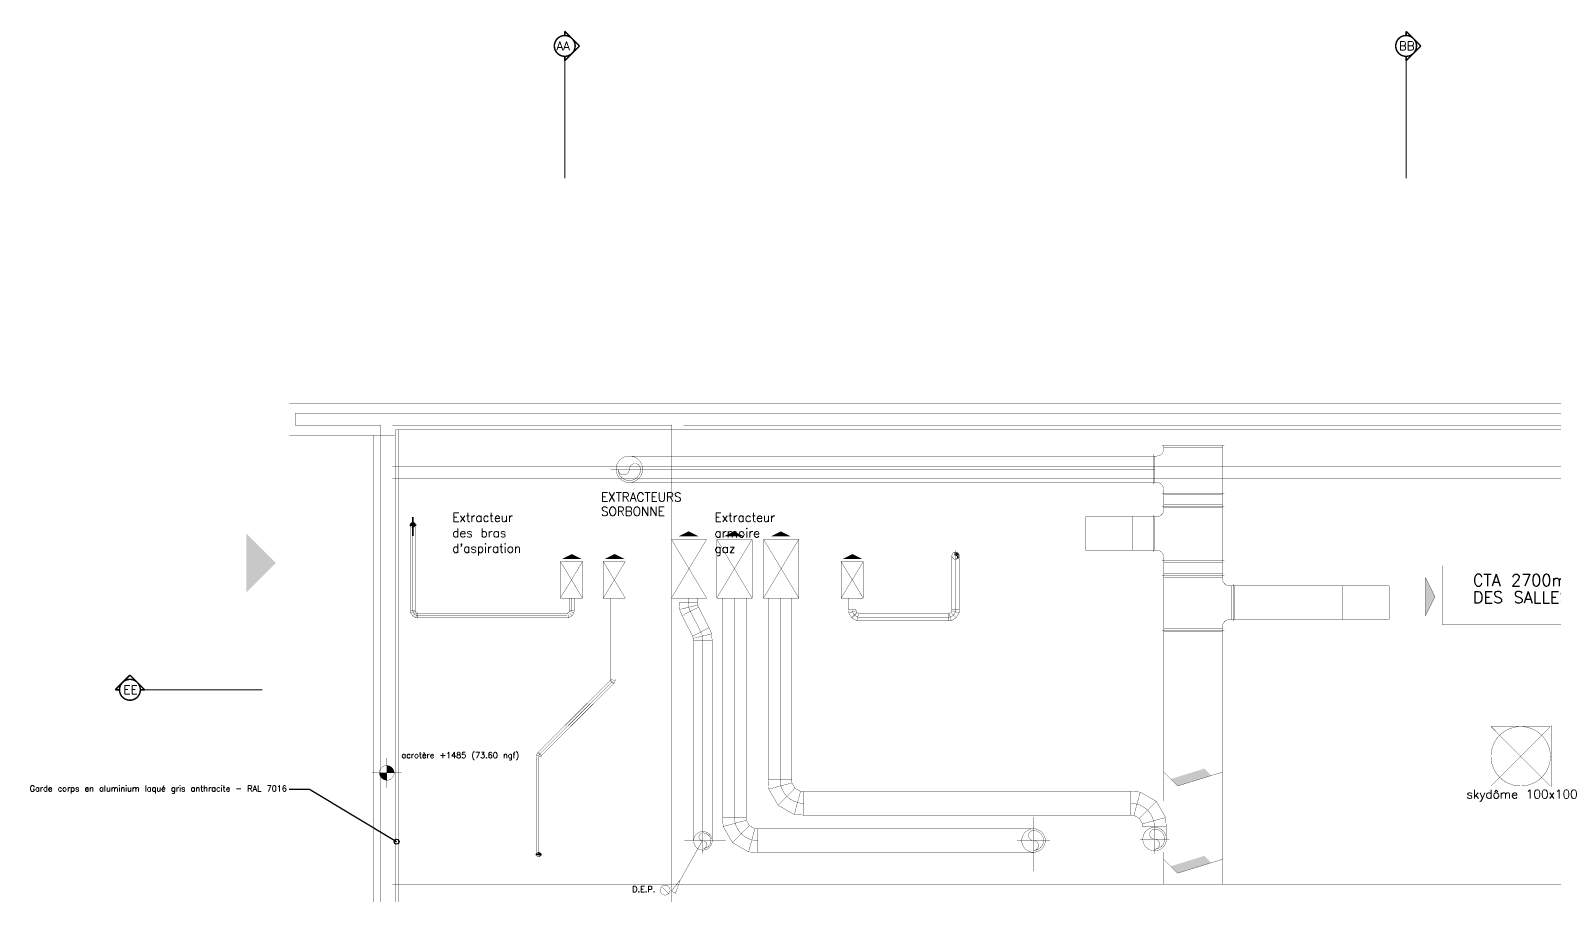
# Model space of a CAD drawing. Header units: inches. Extents: x -539189 to -457489, y 27559 to 80335.
# Drawn here: x -509586 to -483692, y 42985 to 57686 of the extents above; entities that cross this region are included whole.
import ezdxf

# ---------------------------------------------------------------- set-up
doc = ezdxf.new("R2010")
doc.units = ezdxf.units.IN
doc.header["$MEASUREMENT"] = 0
for name, pattern in [('Achse', [115, 0, -40, 75, 0]), ('AXES2', [1125, 750, -125, 125, -125]), ('CACHE', [750, 500, -250]), ('pontille 1', [133.333333, 66.666667, -66.666667]), ('Tiretet', [546.805537, 264.583325, -105.833328, 70.555556, -105.833328])]:
    doc.linetypes.add(name, pattern=pattern)
for name, color, linetype in [('00 cotations', 7, 'Continuous'), ('00 hachures', 7, 'Continuous'), ('00 légendes', 7, 'Continuous'), ('00 skydomes + désenf', 7, 'Continuous'), ('00 traits de coupes', 7, 'Continuous'), ('ArchiCAD', 7, 'Continuous'), ('calepinages', 7, 'Continuous'), ('DF ActivitÈ REPRISE', 7, 'Continuous'), ('DF ActivitÈ SOUFFLAGE', 7, 'Continuous'), ('Extraction Sorbonne', 7, 'Continuous'), ('Extraction Sorbonne_A', 7, 'Continuous'), ('Extraction Sorbonne_C', 7, 'Continuous'), ('FISA_CAD', 7, 'Continuous'), ('flux de personnes', 7, 'Continuous'), ('murs peripherique', 7, 'Continuous'), ('P_EP', 7, 'Continuous'), ('Soufflage Sorbonne', 7, 'Continuous'), ('VMC', 7, 'Continuous'), ('VMC_A', 7, 'Continuous'), ('VMC_C', 7, 'Continuous')]:
    doc.layers.add(name, color=color, linetype=linetype)
doc.styles.get("Standard").update_dxf_attribs({"font": 'txt', "bigfont": 'BIGFONT.SHX'})
doc.dimstyles.new('Dimstyle_41', dxfattribs={"dimtxt": 0.18, "dimasz": 164.16, "dimexe": 0.18, "dimexo": 0.0625, "dimgap": 0.09, "dimtad": 0, "dimtih": 1, "dimtoh": 1, "dimdec": 4, "dimzin": 0, "dimdsep": 46, "dimcen": 0.09, "dimadec": 0, "dimazin": 0, "dimtfac": 1, "dimtdec": 4, "dimtmove": 0, "dimatfit": 3, "dimldrblk": 'ARROWHEAD_1', "dimfxl": 1, "dimtolj": 1, "dimtzin": 0, "dimarcsym": 0})

# ---------------------------------------------------------------- blocks, each defined once
blk = doc.blocks.new('LEVDIM_105', base_point=(-503532, 45069))
at = {"layer": '00 cotations', "color": 7, "linetype": 'Continuous', "const_width": 5}
for points in [[(-503532, 44819), (-503532, 45319)], [(-503782, 45069), (-503282, 45069)]]:
    blk.add_lwpolyline(points, dxfattribs=at)
blk.add_lwpolyline([(-503657, 45069, 1), (-503407, 45069, 1)], format="xyb", close=True, dxfattribs=at)
at = {"layer": '00 cotations', "color": 7, "linetype": 'Continuous', "const_width": 125}
for points in [[(-503595, 45069, 0.414214), (-503532, 45007)], [(-503470, 45069, 0.414214), (-503532, 45132)]]:
    blk.add_lwpolyline(points, format="xyb", dxfattribs=at)
at = {"layer": '00 cotations', "color": 7, "insert": (-503282, 45419), "char_height": 100, "attachment_point": 1}
blk.add_mtext('\\A1;{\\Ftxt.shx|c0;acrotère +1485 (73.60 ngf)}', dxfattribs=at)
blk = doc.blocks.new('CUTPLANE_8', base_point=(-507647, 46481))
at = {"layer": '00 traits de coupes', "color": 7, "linetype": 'Continuous', "const_width": 25}
for points in [[(-507897, 46731), (-508147, 46481)], [(-507647, 46481), (-507897, 46731)], [(-508147, 46481), (-508074, 46481)], [(-507720, 46481), (-507647, 46481)]]:
    blk.add_lwpolyline(points, dxfattribs=at)
blk.add_lwpolyline([(-508074, 46481, 1), (-507720, 46481, 1)], format="xyb", close=True, dxfattribs=at)
at = {"layer": '00 traits de coupes', "color": 171, "linetype": 'Tiretet', "const_width": 17.5}
blk.add_lwpolyline([(-507647, 46481), (-505647, 46481)], dxfattribs=at)
at = {"layer": 'ArchiCAD', "color": 7, "insert": (-508009, 46406), "char_height": 150, "attachment_point": 7}
blk.add_mtext('\\A1;{\\Ftxt.shx|c0;EE}', dxfattribs=at)
blk = doc.blocks.new('CUTPLANE_9', base_point=(-500508, 57173))
at = {"layer": '00 traits de coupes', "color": 7, "linetype": 'Continuous', "const_width": 25}
for points in [[(-500685, 57423, 1), (-500332, 57423, 1)], [(-500685, 30064, 1), (-500332, 30064, 1)]]:
    blk.add_lwpolyline(points, format="xyb", close=True, dxfattribs=at)
for points in [[(-500258, 57423), (-500508, 57673)], [(-500508, 57673), (-500508, 57600)], [(-500508, 57173), (-500258, 57423)], [(-500508, 57247), (-500508, 57173)], [(-500508, 30241), (-500508, 30314)], [(-500508, 30314), (-500258, 30064)], [(-500258, 30064), (-500508, 29814)], [(-500508, 29814), (-500508, 29888)]]:
    blk.add_lwpolyline(points, dxfattribs=at)
at = {"layer": '00 traits de coupes', "color": 171, "linetype": 'Tiretet', "const_width": 17.5}
for points in [[(-500508, 57173), (-500508, 55173)], [(-500508, 32314), (-500508, 30314)]]:
    blk.add_lwpolyline(points, dxfattribs=at)
at = {"layer": 'ArchiCAD', "color": 7, "char_height": 150, "attachment_point": 7}
for insert in [(-500650, 57348), (-500650, 29989)]:
    blk.add_mtext('\\A1;{\\Ftxt.shx|c0;AA}', dxfattribs=dict(at, insert=insert))
blk = doc.blocks.new('CUTPLANE_10', base_point=(-486213, 57173))
at = {"layer": '00 traits de coupes', "color": 7, "linetype": 'Continuous', "const_width": 25}
for points in [[(-486390, 57423, 1), (-486036, 57423, 1)], [(-486390, 30064, 1), (-486036, 30064, 1)]]:
    blk.add_lwpolyline(points, format="xyb", close=True, dxfattribs=at)
for points in [[(-485963, 57423), (-486213, 57673)], [(-486213, 57673), (-486213, 57600)], [(-486213, 57173), (-485963, 57423)], [(-486213, 57247), (-486213, 57173)], [(-486213, 30241), (-486213, 30314)], [(-486213, 30314), (-485963, 30064)], [(-485963, 30064), (-486213, 29814)], [(-486213, 29814), (-486213, 29888)]]:
    blk.add_lwpolyline(points, dxfattribs=at)
at = {"layer": '00 traits de coupes', "color": 171, "linetype": 'Tiretet', "const_width": 17.5}
for points in [[(-486213, 57173), (-486213, 55173)], [(-486213, 32314), (-486213, 30314)]]:
    blk.add_lwpolyline(points, dxfattribs=at)
at = {"layer": 'ArchiCAD', "color": 7, "char_height": 150, "attachment_point": 7}
for insert in [(-486337, 57348), (-486337, 29989)]:
    blk.add_mtext('\\A1;{\\Ftxt.shx|c0;BB}', dxfattribs=dict(at, insert=insert))
blk = doc.blocks.new('ARROWHEAD_1')
at = {"color": 0, "linetype": 'Continuous'}
blk.add_line((0, 0), (-1, 0), dxfattribs=at)
blk.add_circle((0, 0), 0.25, dxfattribs=at)

msp = doc.modelspace()

# ---------------------------------------------------------------- hatches: boundary and pattern name
at = {"layer": 'DF ActivitÈ REPRISE'}
for points in [[(-485882.324, 47745), (-485882.324, 48385)], [(-485882.324, 48385), (-485722.324, 48065), (-485882.324, 47745)]]:
    msp.add_hatch(color=191, dxfattribs=at).paths.add_polyline_path(points, flags=0)
at = {"layer": 'Extraction Sorbonne'}
for points in [[(-498563.93, 49090.151), (-498403.93, 49170.151), (-498243.93, 49090.151)], [(-498243.93, 49090.151), (-498563.93, 49090.151)], [(-497792.804, 49090.151), (-497632.804, 49170.151), (-497472.804, 49090.151)], [(-497472.804, 49090.151), (-497792.804, 49090.151)], [(-496997.144, 49090.151), (-496837.144, 49170.151), (-496677.144, 49090.151)], [(-496677.144, 49090.151), (-496997.144, 49090.151)]]:
    msp.add_hatch(color=82, dxfattribs=at).paths.add_polyline_path(points, flags=0)
at = {"layer": 'FISA_CAD'}
for points in [[(-500549.15, 48705.272), (-500389.15, 48785.272), (-500229.15, 48705.272)], [(-500229.15, 48705.272), (-500549.15, 48705.272)], [(-499821.065, 48705.272), (-499661.065, 48785.272), (-499501.065, 48705.272)], [(-499501.065, 48705.272), (-499821.065, 48705.272)], [(-495778.703, 48705.272), (-495618.703, 48785.272), (-495458.703, 48705.272)], [(-495458.703, 48705.272), (-495778.703, 48705.272)]]:
    msp.add_hatch(color=1, dxfattribs=at).paths.add_polyline_path(points, flags=0)
at = {"layer": 'flux de personnes'}
msp.add_hatch(color=7, dxfattribs=at).paths.add_polyline_path([(-505418.975, 48634.721), (-505918.975, 48134.721), (-505918.975, 49134.721)], flags=0)
at = {"layer": 'Soufflage Sorbonne'}
for points in [[(-490214.476, 44964.246), (-490096.624, 44846.395), (-489523.401, 45023.172), (-489641.252, 45141.023)], [(-490214.476, 43482.115), (-490096.624, 43364.264), (-489523.401, 43541.041), (-489641.252, 43658.892)]]:
    msp.add_hatch(color=70, dxfattribs=at).paths.add_polyline_path(points, flags=0)

# ---------------------------------------------------------------- linework, layer by layer
at = {"layer": '00 hachures', "color": 7, "linetype": 'Continuous', "const_width": 5}
for points in [[(-464478.563, 51347.357), (-505188.267, 51346.396)], [(-505188.267, 51346.393), (-505188.257, 50806.755)], [(-503388.267, 50806.797), (-505188.257, 50806.755)], [(-503758.265, 50806.801), (-503758.265, 35448.519)], [(-503388.267, 50896.662), (-467678.526, 50896.662)]]:
    msp.add_lwpolyline(points, dxfattribs=at)
at = {"layer": '00 hachures', "color": 7, "linetype": 'Achse', "const_width": 5}
for points in [[(-505088.77, 50976.801), (-505088.77, 51176.801)], [(-464558.563, 51176.801), (-505088.77, 51176.801)], [(-505088.77, 50976.801), (-503638.267, 50976.801)], [(-503638.267, 35278.519), (-503638.267, 50976.801)], [(-503438.267, 50976.801), (-498688.267, 50976.801)], [(-503438.267, 50976.801), (-503438.267, 35278.519)], [(-498788.267, 35278.519), (-498788.267, 50976.801)], [(-498688.267, 35278.519), (-498688.267, 50976.801)], [(-498488.267, 50976.801), (-468988.267, 50976.801)], [(-498488.267, 35288.519), (-498488.267, 50976.801)], [(-503438.267, 50272.492), (-465288.267, 50272.492)], [(-503438.267, 50072.492), (-465288.267, 50072.492)], [(-498688.267, 43177.145), (-503438.267, 43177.145)]]:
    msp.add_lwpolyline(points, dxfattribs=at)
at = {"layer": '00 skydomes + désenf', "color": 1, "linetype": 'Continuous', "const_width": 0.25}
for points in [[(-484789.852, 44828.658), (-483743.334, 44828.658), (-483743.334, 45875.176), (-484789.852, 45875.176)], [(-483761.409, 45857.247), (-484771.862, 45857.247), (-484771.862, 44844.352), (-483761.409, 44844.352)]]:
    msp.add_lwpolyline(points, close=True, dxfattribs=at)
at = {"layer": '00 skydomes + désenf', "color": 1, "linetype": 'pontille 1', "const_width": 5}
for points in [[(-484771.862, 44844.352), (-483761.409, 45857.247)], [(-484771.862, 45857.247), (-483761.409, 44844.352)]]:
    msp.add_lwpolyline(points, dxfattribs=at)
at = {"layer": '00 skydomes + désenf', "color": 1, "linetype": 'Continuous', "const_width": 5}
msp.add_lwpolyline([(-484771.862, 45350.8, 1), (-483761.409, 45350.8, 1)], format="xyb", close=True, dxfattribs=at)
at = {"layer": 'calepinages', "color": 7, "linetype": 'Continuous', "const_width": 5}
for points in [[(-503388.267, 35358.658), (-503388.267, 50896.662)], [(-503338.267, 35358.658), (-503338.267, 50896.662)]]:
    msp.add_lwpolyline(points, dxfattribs=at)
at = {"layer": 'DF ActivitÈ REPRISE', "color": 191, "linetype": 'Continuous', "const_width": 5}
msp.add_lwpolyline([(-485602.418, 48590.204), (-480602.418, 48590.204), (-480602.418, 47590.204), (-485602.418, 47590.204)], close=True, dxfattribs=at)
at = {"layer": 'DF ActivitÈ REPRISE', "color": 191, "linetype": 'CACHE', "const_width": 5}
msp.add_lwpolyline([(-485882.324, 48385), (-485882.324, 47745), (-485722.324, 48065)], close=True, dxfattribs=at)
at = {"layer": 'DF ActivitÈ SOUFFLAGE', "color": 6, "linetype": 'Continuous', "const_width": 5}
for points in [[(-498161.695, 44135.006), (-498161.695, 43694.006)], [(-498161.695, 43717.631), (-498161.695, 44111.381)]]:
    msp.add_lwpolyline(points, dxfattribs=at)
at = {"layer": 'Extraction Sorbonne', "color": 82, "linetype": 'AXES2', "const_width": 5}
for points in [[(-498097.675, 49037.4), (-498697.664, 48037.418)], [(-498697.664, 49037.4), (-498097.675, 48037.418)], [(-497326.55, 49037.4), (-497926.538, 48037.418)], [(-497926.538, 49037.4), (-497326.55, 48037.418)], [(-496530.89, 49037.4), (-497130.878, 48037.418)], [(-497130.878, 49037.4), (-496530.89, 48037.418)], [(-498567.679, 47957.393), (-498567.679, 48037.418)], [(-498557.599, 47845.987), (-498567.679, 47957.393)], [(-498567.679, 47957.393), (-498252.679, 47957.393)], [(-498252.679, 47957.393), (-498252.679, 48037.418)], [(-498248.298, 47920.504), (-498252.679, 47957.393)], [(-498235.399, 47885.667), (-498248.298, 47920.504)], [(-498515.838, 47742.214), (-498557.599, 47845.987)], [(-498515.838, 47742.214), (-498235.399, 47885.667)], [(-498336.475, 47391.573), (-498515.838, 47742.214)], [(-498056.036, 47535.026), (-498235.399, 47885.667)], [(-498336.475, 47391.573), (-498056.036, 47535.026)], [(-498323.576, 47356.736), (-498336.475, 47391.573)], [(-498014.275, 47431.252), (-498056.036, 47535.026)], [(-498004.195, 47319.846), (-498014.275, 47431.252)], [(-498319.195, 47319.846), (-498323.576, 47356.736)], [(-498319.195, 47114.211), (-498319.195, 47319.846)], [(-498004.195, 47114.211), (-498004.195, 47319.846)], [(-497041.661, 44793.163), (-497050.515, 44951.56)], [(-497050.515, 44951.56), (-496650.515, 44951.56)], [(-496647.563, 44898.761), (-496650.515, 44951.56)], [(-496594.764, 44807.31), (-496647.563, 44898.761)], [(-496503.314, 44754.511), (-496594.764, 44807.31)], [(-496883.264, 44518.81), (-497041.661, 44793.163)], [(-496450.515, 44751.56), (-496503.314, 44754.511)], [(-496450.515, 44351.56), (-496450.515, 44751.56)], [(-490731.563, 44742.706), (-490889.96, 44751.56)], [(-490889.96, 44351.56), (-490889.96, 44751.56)], [(-490837.161, 44348.609), (-490731.563, 44742.706)], [(-490745.711, 44295.81), (-490457.211, 44584.309)], [(-490457.211, 44584.309), (-490731.563, 44742.706)], [(-490298.814, 44309.957), (-490457.211, 44584.309)], [(-497817.691, 44158.511), (-497826.544, 44316.908)], [(-497826.544, 44316.908), (-497426.544, 44316.908)], [(-497423.593, 44264.109), (-497426.544, 44316.908)], [(-496608.912, 44360.413), (-496883.264, 44518.81)], [(-496450.515, 44351.56), (-496608.912, 44360.413)], [(-490837.161, 44348.609), (-490889.96, 44351.56)], [(-490745.711, 44295.81), (-490837.161, 44348.609)], [(-490692.912, 44204.359), (-490745.711, 44295.81)], [(-490692.912, 44204.359), (-490298.814, 44309.957)], [(-490289.96, 44151.56), (-490298.814, 44309.957)], [(-498161.695, 44042.988), (-498161.695, 43919.859)], [(-497659.293, 43884.159), (-497817.691, 44158.511)], [(-497370.794, 44172.658), (-497423.593, 44264.109)], [(-497279.343, 44119.859), (-497370.794, 44172.658)], [(-497226.544, 44116.908), (-497279.343, 44119.859)], [(-497226.544, 43716.908), (-497226.544, 44116.908)], [(-492544.561, 44082.766), (-492544.561, 43926.412)], [(-490689.96, 44151.56), (-490692.912, 44204.359)], [(-490689.96, 43944.258), (-490689.96, 44151.56)], [(-490689.96, 44151.56), (-490289.96, 44151.56)], [(-490289.96, 43944.258), (-490289.96, 44151.56)], [(-498172.907, 43912.054), (-498545.727, 43249.781), (-498628.603, 43021.02), (-498698.316, 43060.264), (-498545.727, 43249.781)], [(-497384.941, 43725.762), (-497659.293, 43884.159)], [(-497226.544, 43716.908), (-497384.941, 43725.762)]]:
    msp.add_lwpolyline(points, dxfattribs=at)
at = {"layer": 'Extraction Sorbonne', "color": 82, "linetype": 'Continuous', "const_width": 5}
for points in [[(-498097.675, 49037.4), (-498097.675, 48037.418), (-498697.664, 48037.418), (-498697.664, 49037.4)], [(-497326.55, 49037.4), (-497326.55, 48037.418), (-497926.538, 48037.418), (-497926.538, 49037.4)], [(-496530.89, 49037.4), (-496530.89, 48037.418), (-497130.878, 48037.418), (-497130.878, 49037.4)]]:
    msp.add_lwpolyline(points, close=True, dxfattribs=at)
at = {"layer": 'Extraction Sorbonne', "color": 82, "linetype": 'AXES2', "const_width": 5}
for points in [[(-498563.93, 49090.151), (-498243.93, 49090.151), (-498403.93, 49170.151)], [(-497792.804, 49090.151), (-497472.804, 49090.151), (-497632.804, 49170.151)], [(-496997.144, 49090.151), (-496677.144, 49090.151), (-496837.144, 49170.151)]]:
    msp.add_lwpolyline(points, close=True, dxfattribs=at)
at = {"layer": 'Extraction Sorbonne', "color": 82, "linetype": 'Continuous', "const_width": 5}
for points in [[(-498248.298, 47920.504), (-498557.599, 47845.987)], [(-498410.179, 47957.393), (-498410.179, 48037.418)], [(-497826.544, 44316.908), (-497826.544, 48037.418)], [(-497626.544, 44316.908), (-497626.544, 48037.418)], [(-497426.544, 44316.908), (-497426.544, 48037.418)], [(-497050.515, 44951.56), (-497050.515, 48037.418)], [(-496850.515, 44951.56), (-496850.515, 48037.418)], [(-496650.515, 44951.56), (-496650.515, 48037.418)], [(-498196.255, 47463.299), (-498375.619, 47813.94)], [(-498323.576, 47356.736), (-498014.275, 47431.252)], [(-498319.195, 47319.846), (-498004.195, 47319.846)], [(-498161.695, 47114.211), (-498161.695, 47319.846)], [(-498319.195, 43914.506), (-498319.195, 47114.211)], [(-498161.695, 43914.506), (-498161.695, 47114.211)], [(-498004.195, 43914.506), (-498004.195, 47114.211)], [(-496647.563, 44898.761), (-497041.661, 44793.163)], [(-496594.764, 44807.31), (-496883.264, 44518.81)], [(-496503.314, 44754.511), (-496608.912, 44360.413)], [(-490889.96, 44751.56), (-496450.515, 44751.56)], [(-490889.96, 44551.56), (-496450.515, 44551.56)], [(-490889.96, 44351.56), (-496450.515, 44351.56)], [(-492544.561, 43396.374), (-492544.561, 44319.614)], [(-497423.593, 44264.109), (-497817.691, 44158.511)], [(-497370.794, 44172.658), (-497659.293, 43884.159)], [(-497279.343, 44119.859), (-497384.941, 43725.762)], [(-492544.89, 44116.908), (-497226.544, 44116.908)], [(-490486.637, 43693.485), (-490486.637, 44193.485)], [(-497775.99, 43914.506), (-498476.695, 43914.506)], [(-492544.89, 43916.908), (-497226.544, 43916.908)], [(-492264.561, 43919.614), (-492824.561, 43919.614)], [(-490736.637, 43943.485), (-490236.637, 43943.485)], [(-492544.89, 43716.908), (-497226.544, 43716.908)]]:
    msp.add_lwpolyline(points, dxfattribs=at)
at = {"layer": 'Extraction Sorbonne', "color": 82, "linetype": 'AXES2', "const_width": 5}
for points in [[(-498161.695, 44072.006, 1), (-498161.695, 43757.006)], [(-498161.695, 44048.341, 1), (-498161.695, 43914.506)], [(-498161.695, 43780.67, 1), (-498161.695, 44048.341)], [(-492344.561, 43919.614, 1), (-492744.561, 43919.614)], [(-492544.561, 44089.564, 1), (-492544.561, 43919.614)], [(-492544.561, 43749.664, 1), (-492544.561, 44089.564)], [(-490486.637, 44113.435, 1), (-490486.637, 43943.485)], [(-490486.637, 43743.485, 1), (-490486.637, 44143.485)], [(-490486.637, 43773.535, 1), (-490486.637, 44113.435)], [(-498161.695, 43780.67, 1), (-498161.695, 43914.506)], [(-492744.561, 43919.614, 1), (-492344.561, 43919.614)], [(-492544.561, 43749.664, 1), (-492544.561, 43919.614)], [(-492544.561, 43749.664, 0.150139779), (-492479.556, 43769.634)], [(-490486.637, 43773.535, 1), (-490486.637, 43943.485)]]:
    msp.add_lwpolyline(points, format="xyb", dxfattribs=at)
msp.add_lwpolyline([(-498319.195, 43914.506, 1), (-498004.195, 43914.506, 1)], format="xyb", close=True, dxfattribs=at)
at = {"layer": 'Extraction Sorbonne', "color": 82, "linetype": 'Continuous', "const_width": 5}
msp.add_lwpolyline([(-490686.637, 43943.485, 1), (-490286.637, 43943.485, 1)], format="xyb", close=True, dxfattribs=at)
at = {"layer": 'Extraction Sorbonne_A', "color": 82, "linetype": 'Continuous', "const_width": 5}
for points in [[(-498410.179, 47957.393, 0.118760829), (-498375.619, 47813.94)], [(-498161.695, 47319.846, 0.118760829), (-498196.255, 47463.299)], [(-496850.515, 44951.56, 0.414213562), (-496450.515, 44551.56)], [(-490489.96, 44151.56, 0.414213562), (-490889.96, 44551.56)], [(-497626.544, 44316.908, 0.414213562), (-497226.544, 43916.908)]]:
    msp.add_lwpolyline(points, format="xyb", dxfattribs=at)
at = {"layer": 'Extraction Sorbonne_A', "color": 1, "linetype": 'Continuous', "const_width": 5}
msp.add_lwpolyline([(-500928.865, 45395.522, 0.199360129), (-500952.394, 45338.857)], format="xyb", dxfattribs=at)
at = {"layer": 'Extraction Sorbonne_A', "color": 82, "linetype": 'Continuous', "const_width": 5}
msp.add_lwpolyline([(-498358.57, 43914.506), (-497964.82, 43914.506)], dxfattribs=at)
at = {"layer": 'Extraction Sorbonne_C', "color": 82, "linetype": 'Continuous', "const_width": 5}
msp.add_lwpolyline([(-498161.695, 43757.006, 1), (-498161.695, 44072.006)], format="xyb", dxfattribs=at)
at = {"layer": 'FISA_CAD', "color": 1, "linetype": 'Continuous', "const_width": 5}
for points in [[(-500549.15, 48705.272), (-500229.15, 48705.272), (-500389.15, 48785.272)], [(-499821.065, 48705.272), (-499501.065, 48705.272), (-499661.065, 48785.272)], [(-495778.703, 48705.272), (-495458.703, 48705.272), (-495618.703, 48785.272)]]:
    msp.add_lwpolyline(points, close=True, dxfattribs=at)
at = {"layer": 'murs peripherique', "color": 7, "linetype": 'Continuous', "const_width": 5}
for points in [[(-498688.267, 43177.145), (-468788.267, 43176.801)], [(-498688.267, 40276.801), (-498688.267, 43177.145)], [(-498488.267, 40276.801), (-498488.267, 43176.801)], [(-486938.267, 43176.744), (-486938.267, 43176.801)], [(-483838.267, 43176.728), (-483838.267, 43176.801)]]:
    msp.add_lwpolyline(points, dxfattribs=at)
at = {"layer": 'P_EP', "color": 1, "linetype": 'Continuous', "const_width": 5}
msp.add_lwpolyline([(-498887.727, 43076.395, 1), (-498719.727, 43076.395, 1)], format="xyb", close=True, dxfattribs=at)
msp.add_lwpolyline([(-498863.124, 43135.792), (-498744.33, 43016.998)], dxfattribs=at)
at = {"layer": 'Soufflage Sorbonne', "color": 70, "linetype": 'Continuous', "const_width": 5}
for points in [[(-490452.327, 50453.645, 0.414213562), (-490332.327, 50573.645)], [(-499220.512, 50228.645, 1), (-499411.705, 50228.645)], [(-499602.899, 50228.645, 1), (-499220.512, 50228.645)], [(-499602.899, 50228.645, 1), (-499411.705, 50228.645)], [(-490332.327, 49883.645, 0.414213562), (-490452.327, 50003.645)], [(-490452.327, 49423.774, 0.414213562), (-490332.327, 49543.774)], [(-490332.327, 48733.774, 0.414213562), (-490452.327, 48853.774)], [(-489332.327, 48366.61, 0.414213562), (-489212.327, 48246.61)], [(-489212.327, 47676.61, 0.414213562), (-489332.327, 47556.61)]]:
    msp.add_lwpolyline(points, format="xyb", dxfattribs=at)
for points in [[(-490362.327, 50633.645), (-489302.327, 50633.645)], [(-490332.327, 50633.645), (-490332.327, 50573.645)], [(-490332.327, 50603.645), (-489332.327, 50603.645)], [(-489332.327, 49823.645), (-489332.327, 50633.645)], [(-490512.327, 50453.645), (-499453.255, 50453.645)], [(-499411.705, 50478.645), (-499411.705, 49978.645)], [(-490542.327, 50453.645), (-490542.327, 50003.645)], [(-490512.327, 50483.645), (-490512.327, 49973.645)], [(-490452.327, 50453.645), (-490512.327, 50453.645)], [(-490482.327, 50453.645), (-490482.327, 50003.645)], [(-499726.705, 50228.645), (-490482.327, 50228.645)], [(-490512.327, 50003.645), (-499453.255, 50003.645)], [(-499228.159, 50228.645), (-499404.058, 50228.645)], [(-490452.327, 50003.645), (-490512.327, 50003.645)], [(-490362.327, 49823.645), (-489302.327, 49823.645)], [(-490332.327, 49823.645), (-490332.327, 49883.645)], [(-490332.327, 49853.645), (-489332.327, 49853.645)], [(-490332.327, 49603.774), (-490332.327, 49823.645)], [(-490332.327, 49793.645), (-489332.327, 49793.645)], [(-489332.327, 49603.774), (-489332.327, 49823.645)], [(-490362.327, 49603.774), (-489302.327, 49603.774)], [(-490332.327, 49633.774), (-489332.327, 49633.774)], [(-490332.327, 49603.774), (-490332.327, 49543.774)], [(-490332.327, 49573.774), (-489332.327, 49573.774)], [(-489332.327, 48366.61), (-489332.327, 49603.774)], [(-490858.668, 49423.774), (-491658.668, 49423.774)], [(-491658.668, 49423.774), (-491658.668, 48853.774), (-490858.668, 48853.774), (-490858.668, 49423.774)], [(-490858.668, 49423.774), (-490858.668, 49358.544)], [(-490512.327, 49423.774), (-490858.668, 49423.774)], [(-490542.327, 49423.774), (-490542.327, 48853.774)], [(-490512.327, 49453.774), (-490512.327, 48823.774)], [(-490452.327, 49423.774), (-490512.327, 49423.774)], [(-490482.327, 49423.774), (-490482.327, 48853.774)], [(-490512.327, 48853.774), (-490858.668, 48853.774)], [(-490452.327, 48853.774), (-490512.327, 48853.774)], [(-490332.327, 48673.774), (-490332.327, 48733.774)], [(-490332.327, 45082.097), (-490332.327, 48703.774)], [(-490332.327, 48703.774), (-489332.327, 48703.774)], [(-490362.327, 48673.774), (-489302.327, 48673.774)], [(-489302.327, 48426.61), (-490362.327, 48426.61)], [(-490332.327, 48643.774), (-489332.327, 48643.774)], [(-489332.327, 48456.61), (-490332.327, 48456.61)], [(-490332.327, 47496.61), (-490332.327, 48426.61)], [(-490332.327, 47496.61), (-490332.327, 48426.61)], [(-489332.327, 48426.61), (-489332.327, 48366.61)], [(-489332.327, 48396.61), (-490332.327, 48396.61)], [(-489212.327, 48246.61), (-487302.159, 48246.61)], [(-489182.327, 48246.61), (-489182.327, 47676.61)], [(-489152.327, 48276.61), (-489152.327, 47646.61)], [(-489122.327, 48246.61), (-489122.327, 47676.61)], [(-487302.159, 48246.61), (-486502.159, 48246.61)], [(-486502.159, 48246.61), (-486502.159, 47676.61), (-487302.159, 47676.61), (-487302.159, 48246.61)], [(-489212.327, 47676.61), (-487302.159, 47676.61)], [(-489302.327, 47496.61), (-490362.327, 47496.61)], [(-489332.327, 47526.61), (-490332.327, 47526.61)], [(-489332.327, 47466.61), (-490332.327, 47466.61)], [(-489332.327, 45082.097), (-489332.327, 47556.61)], [(-489332.327, 47496.61), (-489332.327, 47556.61)], [(-490332.327, 45082.097), (-490096.624, 44846.395), (-489332.327, 45082.097)], [(-490332.327, 43177.049), (-490332.327, 43599.966)], [(-490332.327, 43599.966), (-490096.624, 43364.264), (-489332.327, 43599.966)], [(-489332.327, 43177.038), (-489332.327, 43599.966)]]:
    msp.add_lwpolyline(points, dxfattribs=at)
msp.add_lwpolyline([(-499636.705, 50228.645, 1), (-499186.705, 50228.645, 1)], format="xyb", close=True, dxfattribs=at)
at = {"layer": 'Soufflage Sorbonne', "color": 70, "linetype": 'CACHE', "const_width": 5}
for points in [[(-490332.327, 45082.097), (-490332.327, 44590.237)], [(-489332.327, 45082.097), (-489332.327, 43599.966)], [(-490332.327, 43725.832), (-490332.327, 43599.966)]]:
    msp.add_lwpolyline(points, dxfattribs=at)
at = {"layer": 'VMC', "color": 1, "linetype": 'Continuous', "const_width": 5}
for points in [[(-503129.198, 49277.95), (-503129.198, 47824.487)], [(-503089.198, 49310.58), (-503089.198, 49279.31)], [(-503089.198, 49277.95), (-503089.198, 47824.487)], [(-503049.198, 49277.95), (-503049.198, 47824.487)], [(-493930.186, 48757.068), (-493930.186, 47839.54)], [(-493867.686, 48811.54), (-493867.686, 48762.679)], [(-493867.686, 48757.068), (-493867.686, 47839.54)], [(-493805.186, 48757.068), (-493805.186, 47839.54)], [(-500582.986, 48038.591), (-500207.36, 48661.266)], [(-500207.36, 48038.591), (-500582.986, 48661.266)], [(-499854.902, 48038.591), (-499479.275, 48661.266)], [(-499479.275, 48038.591), (-499854.902, 48661.266)], [(-495812.539, 48038.591), (-495436.913, 48661.266)], [(-495436.913, 48038.591), (-495812.539, 48661.266)], [(-500430.532, 47824.487), (-500430.532, 48038.591)], [(-500390.532, 47824.487), (-500390.532, 48038.591)], [(-500350.532, 47824.487), (-500350.532, 48038.591)], [(-499729.192, 46664.149), (-499729.192, 48038.591)], [(-499689.192, 46664.149), (-499689.192, 48038.591)], [(-499649.192, 46664.149), (-499649.192, 48038.591)], [(-495685.409, 47839.54), (-495685.409, 48038.591)], [(-495622.909, 47839.54), (-495622.909, 48038.591)], [(-495560.409, 47839.54), (-495560.409, 48038.591)], [(-503129.198, 47824.487), (-503127.427, 47792.807)], [(-503049.198, 47824.487), (-503129.198, 47824.487)], [(-503048.607, 47813.927), (-503127.427, 47792.807)], [(-503127.427, 47792.807), (-503095.747, 47737.937)], [(-503038.048, 47795.637), (-503095.747, 47737.937)], [(-503095.747, 47737.937), (-503040.877, 47706.257)], [(-503049.198, 47824.487), (-503048.607, 47813.927)], [(-503048.607, 47813.927), (-503038.048, 47795.637)], [(-503019.757, 47785.077), (-503040.877, 47706.257)], [(-503040.877, 47706.257), (-503009.198, 47704.487)], [(-503038.048, 47795.637), (-503019.757, 47785.077)], [(-503019.757, 47785.077), (-503009.198, 47784.487)], [(-503009.198, 47784.487), (-503009.198, 47704.487)], [(-503009.198, 47784.487), (-500470.532, 47784.487)], [(-503009.198, 47744.487), (-500470.532, 47744.487)], [(-503009.198, 47704.487), (-500470.532, 47704.487)], [(-500470.532, 47784.487), (-500459.972, 47785.077)], [(-500470.532, 47784.487), (-500470.532, 47704.487)], [(-500470.532, 47704.487), (-500438.852, 47706.257)], [(-500459.972, 47785.077), (-500441.682, 47795.637)], [(-500459.972, 47785.077), (-500438.852, 47706.257)], [(-500441.682, 47795.637), (-500431.122, 47813.927)], [(-500441.682, 47795.637), (-500383.982, 47737.937)], [(-500438.852, 47706.257), (-500383.982, 47737.937)], [(-500431.122, 47813.927), (-500430.532, 47824.487)], [(-500431.122, 47813.927), (-500352.303, 47792.807)], [(-500430.532, 47824.487), (-500350.532, 47824.487)], [(-500383.982, 47737.937), (-500352.303, 47792.807)], [(-500352.303, 47792.807), (-500350.532, 47824.487)], [(-495682.642, 47790.041), (-495685.409, 47839.54)], [(-495685.409, 47839.54), (-495560.409, 47839.54)], [(-495559.487, 47823.04), (-495682.642, 47790.041)], [(-495633.143, 47704.306), (-495682.642, 47790.041)], [(-495542.987, 47794.462), (-495633.143, 47704.306)], [(-495547.408, 47654.807), (-495633.143, 47704.306)], [(-495559.487, 47823.04), (-495560.409, 47839.54)], [(-495542.987, 47794.462), (-495559.487, 47823.04)], [(-495514.409, 47777.962), (-495547.408, 47654.807)], [(-495497.909, 47652.04), (-495547.408, 47654.807)], [(-495514.409, 47777.962), (-495542.987, 47794.462)], [(-495497.909, 47777.04), (-495514.409, 47777.962)], [(-493992.686, 47777.04), (-495497.909, 47777.04)], [(-495497.909, 47652.04), (-495497.909, 47777.04)], [(-493992.686, 47714.54), (-495497.909, 47714.54)], [(-493992.686, 47652.04), (-495497.909, 47652.04)], [(-493976.186, 47777.962), (-493992.686, 47777.04)], [(-493992.686, 47652.04), (-493992.686, 47777.04)], [(-493943.187, 47654.807), (-493992.686, 47652.04)], [(-493947.608, 47794.462), (-493976.186, 47777.962)], [(-493976.186, 47777.962), (-493943.187, 47654.807)], [(-493931.108, 47823.04), (-493947.608, 47794.462)], [(-493947.608, 47794.462), (-493857.452, 47704.306)], [(-493857.452, 47704.306), (-493943.187, 47654.807)], [(-493930.186, 47839.54), (-493931.108, 47823.04)], [(-493931.108, 47823.04), (-493807.952, 47790.041)], [(-493805.186, 47839.54), (-493930.186, 47839.54)], [(-493807.952, 47790.041), (-493857.452, 47704.306)], [(-493805.186, 47839.54), (-493807.952, 47790.041)], [(-500957.101, 45423.855), (-499740.956, 46635.816)], [(-500928.865, 45395.522), (-499712.721, 46607.484)], [(-499740.956, 46635.816), (-499735.962, 46641.884)], [(-499740.956, 46635.816), (-499684.485, 46579.151)], [(-499735.962, 46641.884), (-499729.964, 46656.329)], [(-499735.962, 46641.884), (-499668.837, 46596.907)], [(-499729.964, 46656.329), (-499729.192, 46664.149)], [(-499729.964, 46656.329), (-499650.723, 46640.531)], [(-499729.192, 46664.149), (-499649.192, 46664.149)], [(-499668.837, 46596.907), (-499650.723, 46640.531)], [(-499650.723, 46640.531), (-499649.192, 46664.149)], [(-500900.63, 45367.189), (-499684.485, 46579.151)], [(-499684.485, 46579.151), (-499668.837, 46596.907)], [(-500992.394, 45338.857), (-500990.863, 45362.474)], [(-500992.394, 43681.108), (-500992.394, 45338.857)], [(-500992.394, 45338.857), (-500912.394, 45338.857)], [(-500990.863, 45362.474), (-500972.749, 45406.099)], [(-500911.622, 45346.677), (-500990.863, 45362.474)], [(-500972.749, 45406.099), (-500957.101, 45423.855)], [(-500905.624, 45361.122), (-500972.749, 45406.099)], [(-500957.101, 45423.855), (-500900.63, 45367.189)], [(-500952.394, 43681.108), (-500952.394, 45338.857)], [(-500912.394, 45338.857), (-500911.622, 45346.677)], [(-500912.394, 43681.108), (-500912.394, 45338.857)], [(-500911.622, 45346.677), (-500905.624, 45361.122)], [(-500905.624, 45361.122), (-500900.63, 45367.189)], [(-500951.049, 43713.685), (-500951.049, 43682.415)]]:
    msp.add_lwpolyline(points, dxfattribs=at)
for points in [[(-503129.198, 49277.95, 1), (-503049.198, 49277.95)], [(-503089.198, 49311.94, 1), (-503089.198, 49277.95)], [(-503089.198, 49303.443, 1), (-503089.198, 49286.448)], [(-503089.198, 49243.96, 1), (-503089.198, 49311.94)], [(-503076.157, 49248.039, 0.812993423), (-503089.198, 49310.58)], [(-503072.747, 49252.969, 0.744252547), (-503089.198, 49307.861)], [(-503064, 49288.173, 0.3053369), (-503089.198, 49305.142)], [(-503066.609, 49287.366, 0.302733846), (-503089.198, 49302.423)], [(-503068.622, 49285.012, 0.320374696), (-503089.198, 49299.704)], [(-503070.727, 49282.55, 0.344394639), (-503089.198, 49296.984)], [(-503066.663, 49287.303, 0.178755976), (-503089.198, 49295.625)], [(-503068.431, 49285.236, 0.178755976), (-503089.198, 49292.906)], [(-503070.198, 49283.17, 0.178755976), (-503089.198, 49290.186)], [(-503071.965, 49281.103, 0.178755976), (-503089.198, 49287.467)], [(-503066.077, 49255.34, 0.485850036), (-503089.198, 49284.748)], [(-503068.719, 49255.981, 0.485850036), (-503089.198, 49282.029)], [(-503076.157, 49248.039, 0.66644385), (-503089.198, 49279.31)], [(-503089.198, 49243.96, 1), (-503089.198, 49277.95)], [(-503089.198, 49243.96, 0.150139779), (-503076.197, 49247.954)], [(-503066.563, 49259.293, 0.166910225), (-503070.573, 49286.077)], [(-493805.186, 48760.555, 1), (-493930.186, 48760.555)], [(-493930.186, 48760.555, 1), (-493805.186, 48760.555)], [(-493867.686, 48813.664, 1), (-493867.686, 48760.555)], [(-493867.686, 48800.387, 1), (-493867.686, 48773.832)], [(-493867.686, 48707.445, 1), (-493867.686, 48813.664)], [(-493847.309, 48713.818, 0.812993423), (-493867.686, 48811.54)], [(-493841.982, 48721.521, 0.744252547), (-493867.686, 48807.291)], [(-493828.315, 48776.527, 0.3053369), (-493867.686, 48803.042)], [(-493832.391, 48775.267, 0.302733846), (-493867.686, 48798.793)], [(-493835.537, 48771.589, 0.320374696), (-493867.686, 48794.545)], [(-493838.826, 48767.743, 0.344394639), (-493867.686, 48790.296)], [(-493832.476, 48775.168, 0.178755976), (-493867.686, 48788.171)], [(-493835.237, 48771.939, 0.178755976), (-493867.686, 48783.923)], [(-493837.999, 48768.71, 0.178755976), (-493867.686, 48779.674)], [(-493840.76, 48765.481, 0.178755976), (-493867.686, 48775.425)], [(-493831.559, 48725.226, 0.485850036), (-493867.686, 48771.176)], [(-493835.688, 48726.229, 0.485850036), (-493867.686, 48766.928)], [(-493847.309, 48713.818, 0.66644385), (-493867.686, 48762.679)], [(-493867.686, 48707.445, 1), (-493867.686, 48760.555)], [(-493867.686, 48707.445, 0.150139779), (-493847.372, 48713.686)], [(-493832.319, 48731.403, 0.166910225), (-493838.586, 48773.253)], [(-500951.049, 43715.045, 1), (-500951.049, 43681.055)], [(-500951.049, 43706.547, 1), (-500951.049, 43689.552)], [(-500951.049, 43647.065, 1), (-500951.049, 43715.045)], [(-500938.009, 43651.144, 0.812993423), (-500951.049, 43713.685)], [(-500934.599, 43656.074, 0.744252547), (-500951.049, 43710.966)], [(-500925.852, 43691.278, 0.3053369), (-500951.049, 43708.247)], [(-500928.461, 43690.471, 0.302733846), (-500951.049, 43705.528)], [(-500930.474, 43688.117, 0.320374696), (-500951.049, 43702.809)], [(-500932.579, 43685.655, 0.344394639), (-500951.049, 43700.089)], [(-500928.515, 43690.407, 0.178755976), (-500951.049, 43698.73)], [(-500930.282, 43688.341, 0.178755976), (-500951.049, 43696.011)], [(-500932.05, 43686.274, 0.178755976), (-500951.049, 43693.291)], [(-500933.817, 43684.208, 0.178755976), (-500951.049, 43690.572)], [(-500927.929, 43658.445, 0.485850036), (-500951.049, 43687.853)], [(-500930.571, 43659.086, 0.485850036), (-500951.049, 43685.134)], [(-500938.009, 43651.144, 0.66644385), (-500951.049, 43682.415)], [(-500951.049, 43647.065, 1), (-500951.049, 43681.055)], [(-500951.049, 43647.065, 0.150139779), (-500938.048, 43651.059)], [(-500928.414, 43662.398, 0.166910225), (-500932.425, 43689.182)]]:
    msp.add_lwpolyline(points, format="xyb", dxfattribs=at)
for points in [[(-500582.986, 48038.591), (-500582.986, 48661.266), (-500207.36, 48661.266), (-500207.36, 48038.591)], [(-499854.902, 48038.591), (-499854.902, 48661.266), (-499479.275, 48661.266), (-499479.275, 48038.591)], [(-495812.539, 48038.591), (-495812.539, 48661.266), (-495436.913, 48661.266), (-495436.913, 48038.591)]]:
    msp.add_lwpolyline(points, close=True, dxfattribs=at)
msp.add_lwpolyline([(-500991.049, 43681.055, 1), (-500911.049, 43681.055, 1)], format="xyb", close=True, dxfattribs=at)
at = {"layer": 'VMC_A', "color": 7, "linetype": 'Continuous', "const_width": 25}
for points in [[(-503145.198, 49277.95), (-503033.198, 49277.95)], [(-503089.198, 49094.663), (-503089.198, 49416.868)], [(-503089.198, 49277.95), (-503089.198, 49197.95)], [(-501001.049, 43681.055), (-500901.049, 43681.055)]]:
    msp.add_lwpolyline(points, dxfattribs=at)
at = {"layer": 'VMC_A', "color": 1, "linetype": 'Continuous', "const_width": 5}
for points in [[(-493979.433, 48760.555), (-493757.366, 48760.555)], [(-493867.686, 48660.671), (-493867.686, 48853.465)]]:
    msp.add_lwpolyline(points, dxfattribs=at)
for points in [[(-503089.198, 47824.487, 0.414213562), (-503009.198, 47744.487)], [(-495622.909, 47839.54, 0.414213562), (-495497.909, 47714.54)], [(-493992.686, 47714.54, 0.414213562), (-493867.686, 47839.54)]]:
    msp.add_lwpolyline(points, format="xyb", dxfattribs=at)
at = {"layer": 'VMC_C', "color": 7, "linetype": 'Continuous', "const_width": 25}
msp.add_lwpolyline([(-503049.198, 49277.95, 1), (-503129.198, 49277.95)], format="xyb", dxfattribs=at)

# ---------------------------------------------------------------- block references
at = {"layer": '00 cotations', "color": 7}
msp.add_blockref('LEVDIM_105', (-503532.303, 45069.126), dxfattribs=at)
at = {"layer": '00 traits de coupes', "color": 171}
for name, p in [('CUTPLANE_9', (-500508.303, 57173.347)), ('CUTPLANE_10', (-486213.267, 57173.347)), ('CUTPLANE_8', (-507646.888, 46481.135))]:
    msp.add_blockref(name, p, dxfattribs=at)

# ---------------------------------------------------------------- texts
at = {"layer": '00 légendes', "color": 7, "insert": (-505231.258, 44785.847), "char_height": 100, "attachment_point": 6}
msp.add_mtext('\\A1;{\\Ftxt.shx|c0;\\C7;Garde corps en aluminium laqué gris anthracite - RAL 7016 }', dxfattribs=at)
at = {"layer": '00 skydomes + désenf', "color": 1, "insert": (-484242.85, 44782.417), "char_height": 150, "width": 2415.31375, "attachment_point": 2}
msp.add_mtext('\\A1;{\\Ftxt.shx|c0;\\C1;skydôme 100x100}', dxfattribs=at)
at = {"layer": 'DF ActivitÈ REPRISE', "color": 191, "insert": (-485436.165, 48443.696), "char_height": 200, "width": 4811.19932, "attachment_point": 1, "line_spacing_factor": 0.872856}
msp.add_mtext('\\A1;{\\Ftxt.shx|c0;  CTA 2700m³/h\\P  DES SALLES C3 et C4}', dxfattribs=at)
at = {"layer": 'Extraction Sorbonne', "color": 82, "insert": (-499893.615, 49831.946), "char_height": 150, "width": 4811.19932, "attachment_point": 1, "line_spacing_factor": 0.972874}
msp.add_mtext('\\A1;{\\Ftxt.shx|c0;\\C82;EXTRACTEURS\\PSORBONNE}', dxfattribs=at)
at = {"layer": 'P_EP', "color": 7, "insert": (-499166.764, 43142.123), "char_height": 99.99994, "width": 515.80304, "attachment_point": 2}
msp.add_mtext('\\A1;{\\Ftxt.shx|c0;\\C7;D.E.P.}', dxfattribs=at)
at = {"layer": 'VMC', "color": 1, "char_height": 150, "width": 4811.19932, "attachment_point": 1}
for s, insert, line_spacing_factor in [("\\A1;{\\Ftxt.shx|c0;\\C1;Extracteur \\Pdes bras \\Pd'aspiration}", (-502419.809, 49485.765), 1.050307), ('\\A1;{\\Ftxt.shx|c0;\\C1;Extracteur \\Parmoire\\Pgaz}', (-497964.149, 49485.765), 1.059886)]:
    msp.add_mtext(s, dxfattribs=dict(at, insert=insert, line_spacing_factor=line_spacing_factor))

# ---------------------------------------------------------------- leaders
at = {"layer": '00 légendes', "color": 7, "linetype": 'Continuous', "annotation_type": 0, "has_hookline": 1, "hookline_direction": 0, "text_width": 5250}
msp.add_leader([(-503365.48, 43899.305), (-504844.73, 44784.307), (-505191.258, 44784.307)], dimstyle='Dimstyle_41', dxfattribs=at)

doc.saveas('drawing.dxf')
